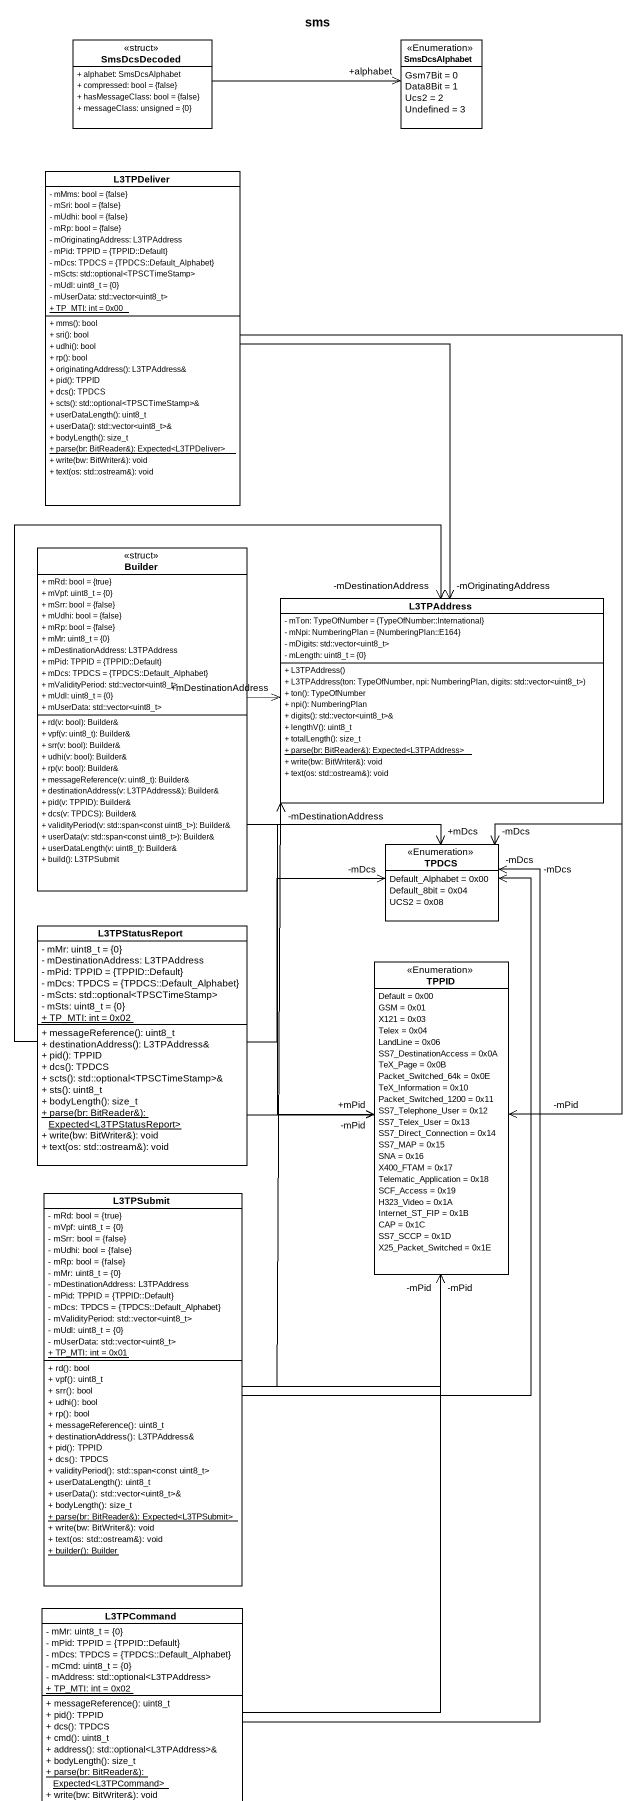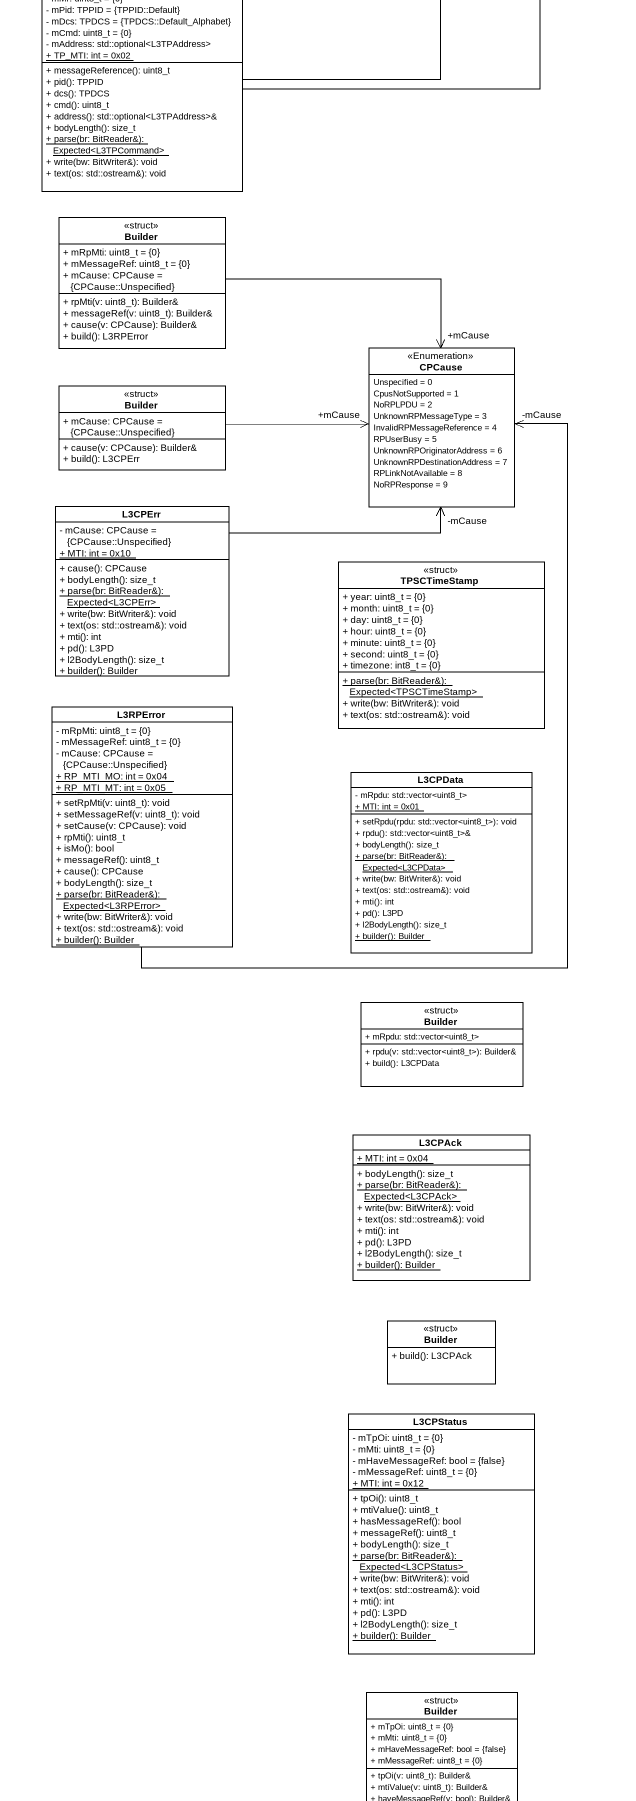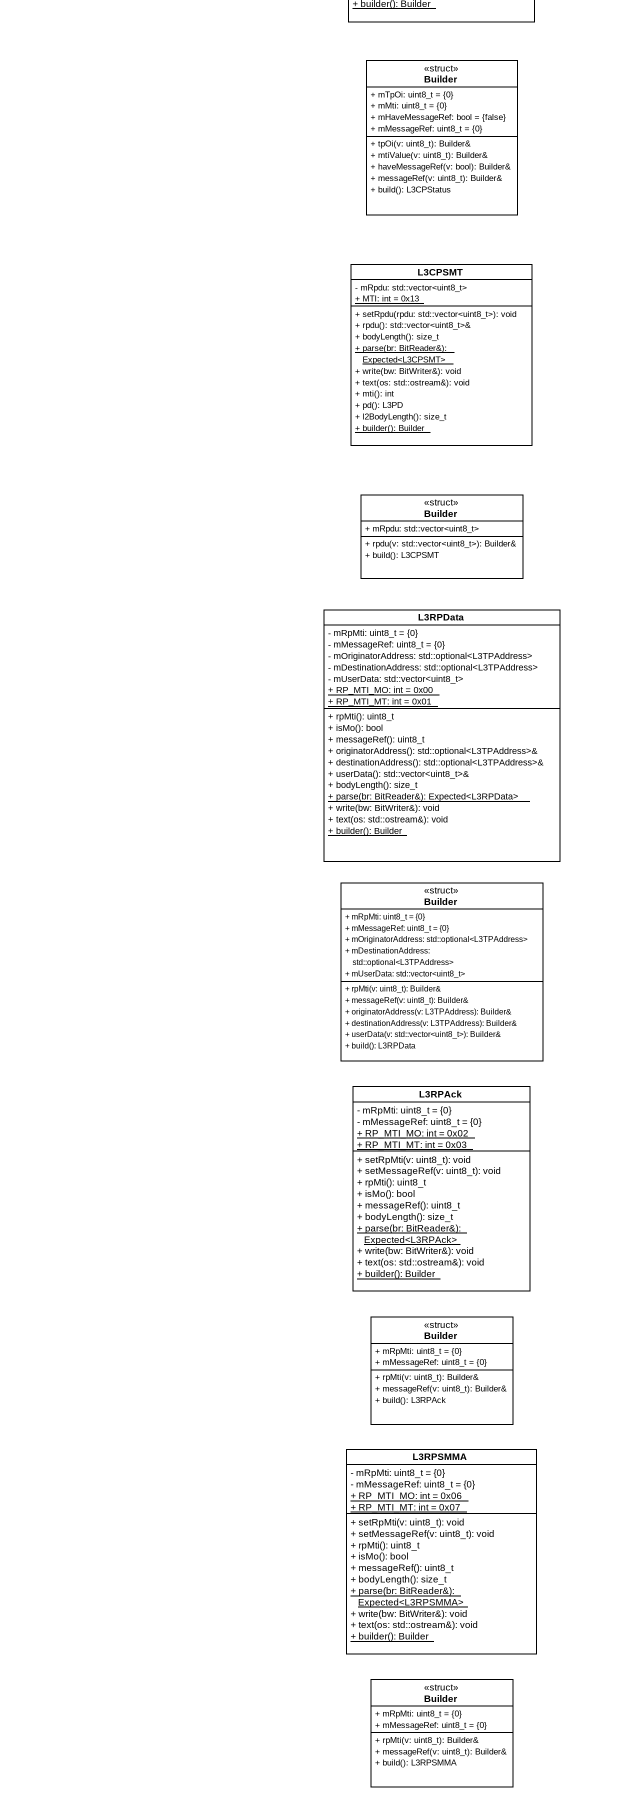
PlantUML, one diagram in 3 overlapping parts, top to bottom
@startuml
title sms
hide circle
hide empty members
skinparam classAttributeIconSize 0
class SmsDcsDecoded <<struct>> {
  + alphabet: SmsDcsAlphabet
  + compressed: bool = {false}
  + hasMessageClass: bool = {false}
  + messageClass: unsigned = {0}
}
enum SmsDcsAlphabet <<Enumeration>> {
  Gsm7Bit = 0
  Data8Bit = 1
  Ucs2 = 2
  Undefined = 3
}
class L3TPDeliver {
  - mMms: bool = {false}
  - mSri: bool = {false}
  - mUdhi: bool = {false}
  - mRp: bool = {false}
  - mOriginatingAddress: L3TPAddress
  - mPid: TPPID = {TPPID::Default}
  - mDcs: TPDCS = {TPDCS::Default_Alphabet}
  - mScts: std::optional<TPSCTimeStamp>
  - mUdl: uint8_t = {0}
  - mUserData: std::vector<uint8_t>
  {static} + TP_MTI: int = 0x00
  + mms(): bool
  + sri(): bool
  + udhi(): bool
  + rp(): bool
  + originatingAddress(): L3TPAddress&
  + pid(): TPPID
  + dcs(): TPDCS
  + scts(): std::optional<TPSCTimeStamp>&
  + userDataLength(): uint8_t
  + userData(): std::vector<uint8_t>&
  + bodyLength(): size_t
  {static} + parse(br: BitReader&): Expected<L3TPDeliver>
  + write(bw: BitWriter&): void
  + text(os: std::ostream&): void
}
class Builder <<struct>> {
  + mRd: bool = {true}
  + mVpf: uint8_t = {0}
  + mSrr: bool = {false}
  + mUdhi: bool = {false}
  + mRp: bool = {false}
  + mMr: uint8_t = {0}
  + mDestinationAddress: L3TPAddress
  + mPid: TPPID = {TPPID::Default}
  + mDcs: TPDCS = {TPDCS::Default_Alphabet}
  + mValidityPeriod: std::vector<uint8_t>
  + mUdl: uint8_t = {0}
  + mUserData: std::vector<uint8_t>
  + rd(v: bool): Builder&
  + vpf(v: uint8_t): Builder&
  + srr(v: bool): Builder&
  + udhi(v: bool): Builder&
  + rp(v: bool): Builder&
  + messageReference(v: uint8_t): Builder&
  + destinationAddress(v: L3TPAddress&): Builder&
  + pid(v: TPPID): Builder&
  + dcs(v: TPDCS): Builder&
  + validityPeriod(v: std::span<const uint8_t>): Builder&
  + userData(v: std::span<const uint8_t>): Builder&
  + userDataLength(v: uint8_t): Builder&
  + build(): L3TPSubmit
}
class L3TPAddress {
  - mTon: TypeOfNumber = {TypeOfNumber::International}
  - mNpi: NumberingPlan = {NumberingPlan::E164}
  - mDigits: std::vector<uint8_t>
  - mLength: uint8_t = {0}
  + L3TPAddress()
  + L3TPAddress(ton: TypeOfNumber, npi: NumberingPlan, digits: std::vector<uint8_t>)
  + ton(): TypeOfNumber
  + npi(): NumberingPlan
  + digits(): std::vector<uint8_t>&
  + lengthV(): uint8_t
  + totalLength(): size_t
  {static} + parse(br: BitReader&): Expected<L3TPAddress>
  + write(bw: BitWriter&): void
  + text(os: std::ostream&): void
}
enum TPDCS <<Enumeration>> {
  Default_Alphabet = 0x00
  Default_8bit = 0x04
  UCS2 = 0x08
}
class L3TPStatusReport {
  - mMr: uint8_t = {0}
  - mDestinationAddress: L3TPAddress
  - mPid: TPPID = {TPPID::Default}
  - mDcs: TPDCS = {TPDCS::Default_Alphabet}
  - mScts: std::optional<TPSCTimeStamp>
  - mSts: uint8_t = {0}
  {static} + TP_MTI: int = 0x02
  + messageReference(): uint8_t
  + destinationAddress(): L3TPAddress&
  + pid(): TPPID
  + dcs(): TPDCS
  + scts(): std::optional<TPSCTimeStamp>&
  + sts(): uint8_t
  + bodyLength(): size_t
  {static} + parse(br: BitReader&): Expected<L3TPStatusReport>
  + write(bw: BitWriter&): void
  + text(os: std::ostream&): void
}
enum TPPID <<Enumeration>> {
  Default = 0x00
  GSM = 0x01
  X121 = 0x03
  Telex = 0x04
  LandLine = 0x06
  SS7_DestinationAccess = 0x0A
  TeX_Page = 0x0B
  Packet_Switched_64k = 0x0E
  TeX_Information = 0x10
  Packet_Switched_1200 = 0x11
  SS7_Telephone_User = 0x12
  SS7_Telex_User = 0x13
  SS7_Direct_Connection = 0x14
  SS7_MAP = 0x15
  SNA = 0x16
  X400_FTAM = 0x17
  Telematic_Application = 0x18
  SCF_Access = 0x19
  H323_Video = 0x1A
  Internet_ST_FIP = 0x1B
  CAP = 0x1C
  SS7_SCCP = 0x1D
  X25_Packet_Switched = 0x1E
}
class L3TPSubmit {
  - mRd: bool = {true}
  - mVpf: uint8_t = {0}
  - mSrr: bool = {false}
  - mUdhi: bool = {false}
  - mRp: bool = {false}
  - mMr: uint8_t = {0}
  - mDestinationAddress: L3TPAddress
  - mPid: TPPID = {TPPID::Default}
  - mDcs: TPDCS = {TPDCS::Default_Alphabet}
  - mValidityPeriod: std::vector<uint8_t>
  - mUdl: uint8_t = {0}
  - mUserData: std::vector<uint8_t>
  {static} + TP_MTI: int = 0x01
  + rd(): bool
  + vpf(): uint8_t
  + srr(): bool
  + udhi(): bool
  + rp(): bool
  + messageReference(): uint8_t
  + destinationAddress(): L3TPAddress&
  + pid(): TPPID
  + dcs(): TPDCS
  + validityPeriod(): std::span<const uint8_t>
  + userDataLength(): uint8_t
  + userData(): std::vector<uint8_t>&
  + bodyLength(): size_t
  {static} + parse(br: BitReader&): Expected<L3TPSubmit>
  + write(bw: BitWriter&): void
  + text(os: std::ostream&): void
  {static} + builder(): Builder
}
class L3TPCommand {
  - mMr: uint8_t = {0}
  - mPid: TPPID = {TPPID::Default}
  - mDcs: TPDCS = {TPDCS::Default_Alphabet}
  - mCmd: uint8_t = {0}
  - mAddress: std::optional<L3TPAddress>
  {static} + TP_MTI: int = 0x02
  + messageReference(): uint8_t
  + pid(): TPPID
  + dcs(): TPDCS
  + cmd(): uint8_t
  + address(): std::optional<L3TPAddress>&
  + bodyLength(): size_t
  {static} + parse(br: BitReader&): Expected<L3TPCommand>
  + write(bw: BitWriter&): void
  + text(os: std::ostream&): void
}
class "Builder" as Builder_2 <<struct>> {
  + mRpMti: uint8_t = {0}
  + mMessageRef: uint8_t = {0}
  + mCause: CPCause = {CPCause::Unspecified}
  + rpMti(v: uint8_t): Builder&
  + messageRef(v: uint8_t): Builder&
  + cause(v: CPCause): Builder&
  + build(): L3RPError
}
enum CPCause <<Enumeration>> {
  Unspecified = 0
  CpusNotSupported = 1
  NoRPLPDU = 2
  UnknownRPMessageType = 3
  InvalidRPMessageReference = 4
  RPUserBusy = 5
  UnknownRPOriginatorAddress = 6
  UnknownRPDestinationAddress = 7
  RPLinkNotAvailable = 8
  NoRPResponse = 9
}
class "Builder" as Builder_3 <<struct>> {
  + mCause: CPCause = {CPCause::Unspecified}
  + cause(v: CPCause): Builder&
  + build(): L3CPErr
}
class L3CPErr {
  - mCause: CPCause = {CPCause::Unspecified}
  {static} + MTI: int = 0x10
  + cause(): CPCause
  + bodyLength(): size_t
  {static} + parse(br: BitReader&): Expected<L3CPErr>
  + write(bw: BitWriter&): void
  + text(os: std::ostream&): void
  + mti(): int
  + pd(): L3PD
  + l2BodyLength(): size_t
  {static} + builder(): Builder
}
class TPSCTimeStamp <<struct>> {
  + year: uint8_t = {0}
  + month: uint8_t = {0}
  + day: uint8_t = {0}
  + hour: uint8_t = {0}
  + minute: uint8_t = {0}
  + second: uint8_t = {0}
  + timezone: int8_t = {0}
  {static} + parse(br: BitReader&): Expected<TPSCTimeStamp>
  + write(bw: BitWriter&): void
  + text(os: std::ostream&): void
}
class L3RPError {
  - mRpMti: uint8_t = {0}
  - mMessageRef: uint8_t = {0}
  - mCause: CPCause = {CPCause::Unspecified}
  {static} + RP_MTI_MO: int = 0x04
  {static} + RP_MTI_MT: int = 0x05
  + setRpMti(v: uint8_t): void
  + setMessageRef(v: uint8_t): void
  + setCause(v: CPCause): void
  + rpMti(): uint8_t
  + isMo(): bool
  + messageRef(): uint8_t
  + cause(): CPCause
  + bodyLength(): size_t
  {static} + parse(br: BitReader&): Expected<L3RPError>
  + write(bw: BitWriter&): void
  + text(os: std::ostream&): void
  {static} + builder(): Builder
}
class L3CPData {
  - mRpdu: std::vector<uint8_t>
  {static} + MTI: int = 0x01
  + setRpdu(rpdu: std::vector<uint8_t>): void
  + rpdu(): std::vector<uint8_t>&
  + bodyLength(): size_t
  {static} + parse(br: BitReader&): Expected<L3CPData>
  + write(bw: BitWriter&): void
  + text(os: std::ostream&): void
  + mti(): int
  + pd(): L3PD
  + l2BodyLength(): size_t
  {static} + builder(): Builder
}
class "Builder" as Builder_4 <<struct>> {
  + mRpdu: std::vector<uint8_t>
  + rpdu(v: std::vector<uint8_t>): Builder&
  + build(): L3CPData
}
class L3CPAck {
  {static} + MTI: int = 0x04
  + bodyLength(): size_t
  {static} + parse(br: BitReader&): Expected<L3CPAck>
  + write(bw: BitWriter&): void
  + text(os: std::ostream&): void
  + mti(): int
  + pd(): L3PD
  + l2BodyLength(): size_t
  {static} + builder(): Builder
}
class "Builder" as Builder_5 <<struct>> {
  + build(): L3CPAck
}
class L3CPStatus {
  - mTpOi: uint8_t = {0}
  - mMti: uint8_t = {0}
  - mHaveMessageRef: bool = {false}
  - mMessageRef: uint8_t = {0}
  {static} + MTI: int = 0x12
  + tpOi(): uint8_t
  + mtiValue(): uint8_t
  + hasMessageRef(): bool
  + messageRef(): uint8_t
  + bodyLength(): size_t
  {static} + parse(br: BitReader&): Expected<L3CPStatus>
  + write(bw: BitWriter&): void
  + text(os: std::ostream&): void
  + mti(): int
  + pd(): L3PD
  + l2BodyLength(): size_t
  {static} + builder(): Builder
}
class "Builder" as Builder_6 <<struct>> {
  + mTpOi: uint8_t = {0}
  + mMti: uint8_t = {0}
  + mHaveMessageRef: bool = {false}
  + mMessageRef: uint8_t = {0}
  + tpOi(v: uint8_t): Builder&
  + mtiValue(v: uint8_t): Builder&
  + haveMessageRef(v: bool): Builder&
  + messageRef(v: uint8_t): Builder&
  + build(): L3CPStatus
}
class L3CPSMT {
  - mRpdu: std::vector<uint8_t>
  {static} + MTI: int = 0x13
  + setRpdu(rpdu: std::vector<uint8_t>): void
  + rpdu(): std::vector<uint8_t>&
  + bodyLength(): size_t
  {static} + parse(br: BitReader&): Expected<L3CPSMT>
  + write(bw: BitWriter&): void
  + text(os: std::ostream&): void
  + mti(): int
  + pd(): L3PD
  + l2BodyLength(): size_t
  {static} + builder(): Builder
}
class "Builder" as Builder_7 <<struct>> {
  + mRpdu: std::vector<uint8_t>
  + rpdu(v: std::vector<uint8_t>): Builder&
  + build(): L3CPSMT
}
class L3RPData {
  - mRpMti: uint8_t = {0}
  - mMessageRef: uint8_t = {0}
  - mOriginatorAddress: std::optional<L3TPAddress>
  - mDestinationAddress: std::optional<L3TPAddress>
  - mUserData: std::vector<uint8_t>
  {static} + RP_MTI_MO: int = 0x00
  {static} + RP_MTI_MT: int = 0x01
  + rpMti(): uint8_t
  + isMo(): bool
  + messageRef(): uint8_t
  + originatorAddress(): std::optional<L3TPAddress>&
  + destinationAddress(): std::optional<L3TPAddress>&
  + userData(): std::vector<uint8_t>&
  + bodyLength(): size_t
  {static} + parse(br: BitReader&): Expected<L3RPData>
  + write(bw: BitWriter&): void
  + text(os: std::ostream&): void
  {static} + builder(): Builder
}
class "Builder" as Builder_8 <<struct>> {
  + mRpMti: uint8_t = {0}
  + mMessageRef: uint8_t = {0}
  + mOriginatorAddress: std::optional<L3TPAddress>
  + mDestinationAddress: std::optional<L3TPAddress>
  + mUserData: std::vector<uint8_t>
  + rpMti(v: uint8_t): Builder&
  + messageRef(v: uint8_t): Builder&
  + originatorAddress(v: L3TPAddress): Builder&
  + destinationAddress(v: L3TPAddress): Builder&
  + userData(v: std::vector<uint8_t>): Builder&
  + build(): L3RPData
}
class L3RPAck {
  - mRpMti: uint8_t = {0}
  - mMessageRef: uint8_t = {0}
  {static} + RP_MTI_MO: int = 0x02
  {static} + RP_MTI_MT: int = 0x03
  + setRpMti(v: uint8_t): void
  + setMessageRef(v: uint8_t): void
  + rpMti(): uint8_t
  + isMo(): bool
  + messageRef(): uint8_t
  + bodyLength(): size_t
  {static} + parse(br: BitReader&): Expected<L3RPAck>
  + write(bw: BitWriter&): void
  + text(os: std::ostream&): void
  {static} + builder(): Builder
}
class "Builder" as Builder_9 <<struct>> {
  + mRpMti: uint8_t = {0}
  + mMessageRef: uint8_t = {0}
  + rpMti(v: uint8_t): Builder&
  + messageRef(v: uint8_t): Builder&
  + build(): L3RPAck
}
class L3RPSMMA {
  - mRpMti: uint8_t = {0}
  - mMessageRef: uint8_t = {0}
  {static} + RP_MTI_MO: int = 0x06
  {static} + RP_MTI_MT: int = 0x07
  + setRpMti(v: uint8_t): void
  + setMessageRef(v: uint8_t): void
  + rpMti(): uint8_t
  + isMo(): bool
  + messageRef(): uint8_t
  + bodyLength(): size_t
  {static} + parse(br: BitReader&): Expected<L3RPSMMA>
  + write(bw: BitWriter&): void
  + text(os: std::ostream&): void
  {static} + builder(): Builder
}
class "Builder" as Builder_10 <<struct>> {
  + mRpMti: uint8_t = {0}
  + mMessageRef: uint8_t = {0}
  + rpMti(v: uint8_t): Builder&
  + messageRef(v: uint8_t): Builder&
  + build(): L3RPSMMA
}
SmsDcsDecoded -right-> "+alphabet" SmsDcsAlphabet
L3TPDeliver --> "-mOriginatingAddress" L3TPAddress
L3TPDeliver --> "-mDcs" TPDCS
L3TPDeliver --> "-mPid" TPPID
Builder -right-> "+mDestinationAddress" L3TPAddress
Builder -right-> "+mDcs" TPDCS
Builder --> "+mPid" TPPID
L3TPStatusReport -up-> "-mDestinationAddress" L3TPAddress
L3TPStatusReport -right-> "-mDcs" TPDCS
L3TPStatusReport -right-> "-mPid" TPPID
L3TPSubmit -up-> "-mDestinationAddress" L3TPAddress
L3TPSubmit -up-> "-mDcs" TPDCS
L3TPSubmit -up-> "-mPid" TPPID
L3TPCommand -up-> "-mDcs" TPDCS
L3TPCommand -up-> "-mPid" TPPID
Builder_2 -right-> "+mCause" CPCause
Builder_3 -right-> "+mCause" CPCause
L3CPErr -right-> "-mCause" CPCause
L3RPError -up-> "-mCause" CPCause
@enduml
